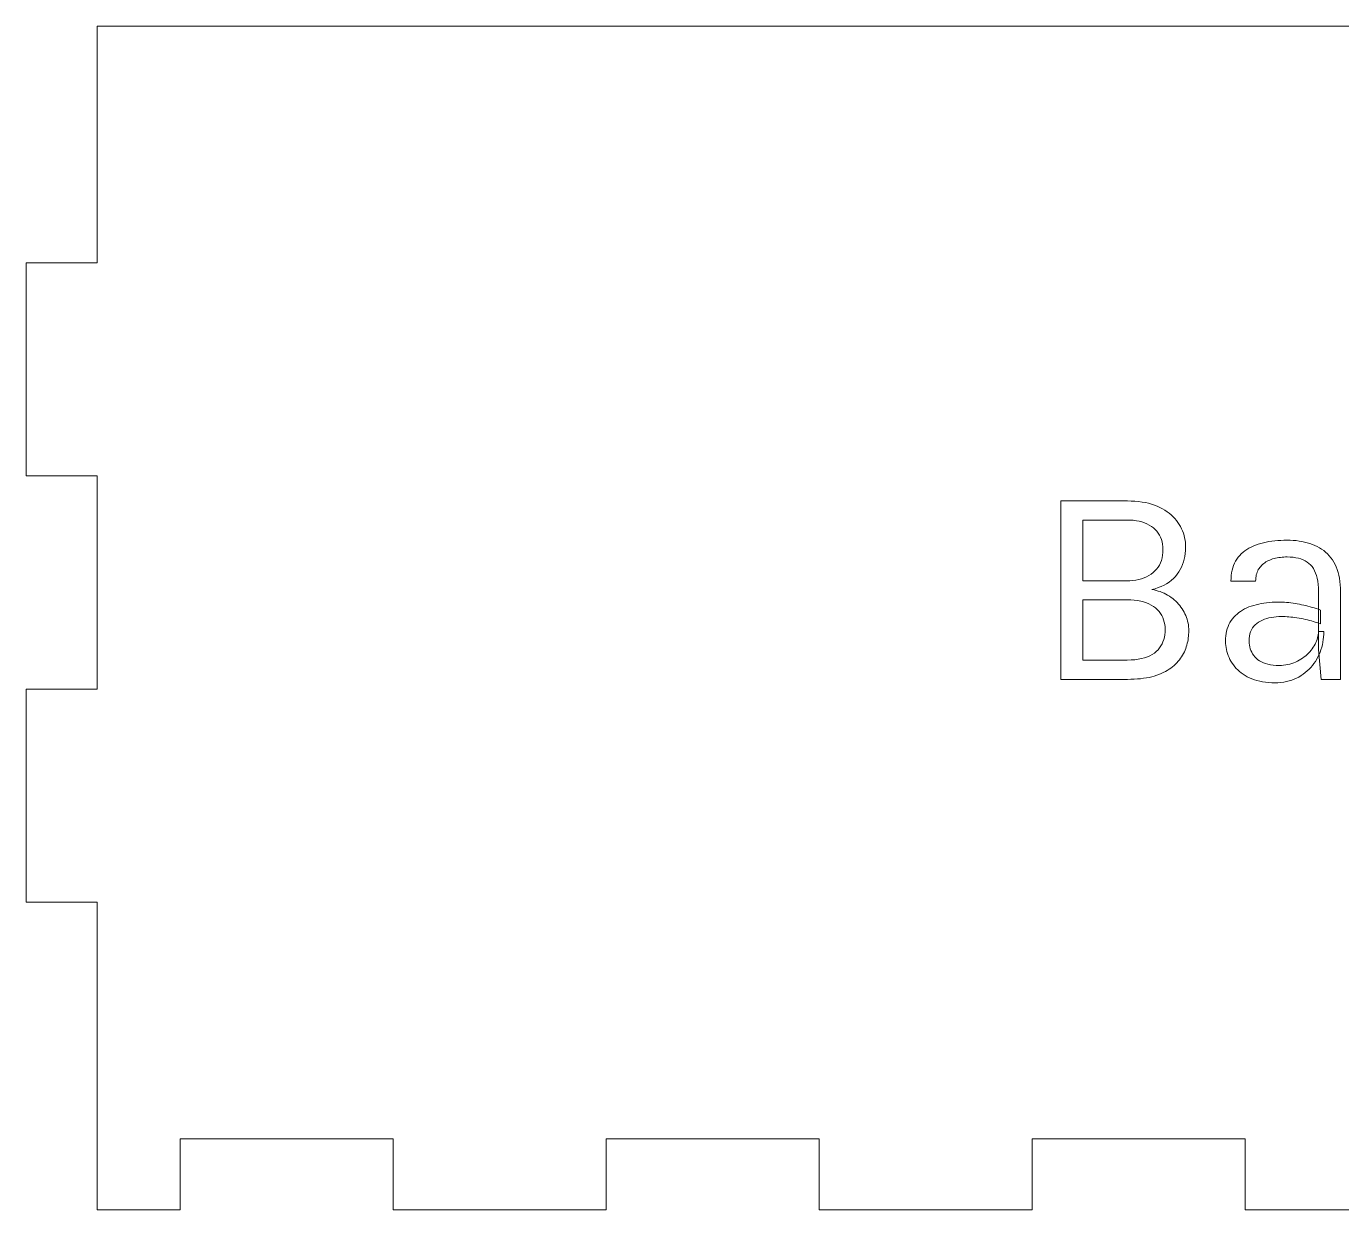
# Model space of a CAD drawing. Extents: x 3 to 230, y 3 to 159.
# Drawn here: x 3 to 58.6, y 56 to 106 of the extents above; entities that cross this region are included whole.
import ezdxf

# ---------------------------------------------------------------- set-up
doc = ezdxf.new("R2010")
doc.units = 0
doc.layers.get('0').update_dxf_attribs({"lineweight": 0})

msp = doc.modelspace()

# ---------------------------------------------------------------- linework, layer by layer
for p, q in [((112, 106), (6, 106)), ((6, 106), (6, 96)), ((6, 96), (3, 96)), ((3, 96), (3, 87)), ((3, 87), (6, 87)), ((6, 87), (6, 78)), ((46.703, 78.408), (46.703, 85.944)), ((46.703, 85.944), (49.523, 85.944)), ((49.523, 85.944), (49.686, 85.941)), ((49.686, 85.941), (49.843, 85.933)), ((49.843, 85.933), (49.994, 85.919)), ((49.994, 85.919), (50.14, 85.9)), ((50.14, 85.9), (50.281, 85.876)), ((50.281, 85.876), (50.415, 85.846)), ((50.415, 85.846), (50.544, 85.81)), ((50.544, 85.81), (50.667, 85.769)), ((50.667, 85.769), (50.785, 85.723)), ((50.785, 85.723), (50.897, 85.671)), ((50.897, 85.671), (51.003, 85.615)), ((51.003, 85.615), (51.104, 85.555)), ((49.499, 85.14), (47.639, 85.14)), ((47.639, 85.14), (47.639, 82.572)), ((49.639, 85.137), (49.499, 85.14)), ((49.499, 85.14), (49.499, 85.14)), ((49.499, 85.14), (49.499, 85.14)), ((49.772, 85.127), (49.639, 85.137)), ((49.9, 85.11), (49.772, 85.127)), ((50.021, 85.087), (49.9, 85.11)), ((50.136, 85.058), (50.021, 85.087)), ((50.245, 85.021), (50.136, 85.058)), ((51.104, 85.555), (51.2, 85.492)), ((51.2, 85.492), (51.29, 85.425)), ((51.29, 85.425), (51.374, 85.355)), ((51.374, 85.355), (51.453, 85.281)), ((51.453, 85.281), (51.526, 85.204)), ((51.526, 85.204), (51.594, 85.123)), ((51.594, 85.123), (51.656, 85.039)), ((51.656, 85.039), (51.713, 84.951)), ((50.347, 84.978), (50.245, 85.021)), ((50.444, 84.929), (50.347, 84.978)), ((50.534, 84.873), (50.444, 84.929)), ((50.618, 84.81), (50.534, 84.873)), ((50.695, 84.741), (50.618, 84.81)), ((50.764, 84.668), (50.695, 84.741)), ((50.825, 84.589), (50.764, 84.668)), ((50.877, 84.505), (50.825, 84.589)), ((50.922, 84.415), (50.877, 84.505)), ((51.713, 84.951), (51.764, 84.861)), ((51.764, 84.861), (51.81, 84.769)), ((51.81, 84.769), (51.851, 84.676)), ((51.851, 84.676), (51.886, 84.58)), ((51.886, 84.58), (51.916, 84.484)), ((51.916, 84.484), (51.94, 84.385)), ((50.958, 84.321), (50.922, 84.415)), ((50.987, 84.222), (50.958, 84.321)), ((51.007, 84.117), (50.987, 84.222)), ((51.019, 84.007), (51.007, 84.117)), ((51.023, 83.892), (51.019, 84.007)), ((51.94, 84.385), (51.959, 84.286)), ((51.959, 84.286), (51.972, 84.184)), ((51.972, 84.184), (51.98, 84.081)), ((51.983, 83.976), (51.979, 83.848)), ((51.98, 84.081), (51.983, 83.976)), ((51.983, 83.976), (51.983, 83.976)), ((54.567, 83.894), (54.653, 83.947)), ((54.653, 83.947), (54.745, 83.995)), ((54.745, 83.995), (54.84, 84.04)), ((54.84, 84.04), (54.941, 84.081)), ((54.941, 84.081), (55.046, 84.117)), ((55.046, 84.117), (55.155, 84.149)), ((55.155, 84.149), (55.267, 84.179)), ((55.267, 84.179), (55.382, 84.204)), ((55.382, 84.204), (55.5, 84.226)), ((55.5, 84.226), (55.621, 84.245)), ((55.621, 84.245), (55.745, 84.261)), ((55.745, 84.261), (55.873, 84.273)), ((55.873, 84.273), (56.003, 84.281)), ((56.003, 84.281), (56.137, 84.286)), ((56.137, 84.286), (56.273, 84.288)), ((56.273, 84.288), (56.273, 84.288)), ((56.273, 84.288), (56.404, 84.286)), ((56.404, 84.286), (56.531, 84.279)), ((56.531, 84.279), (56.656, 84.268)), ((56.656, 84.268), (56.777, 84.252)), ((56.777, 84.252), (56.895, 84.233)), ((56.895, 84.233), (57.011, 84.208)), ((57.011, 84.208), (57.123, 84.179)), ((57.123, 84.179), (57.233, 84.146)), ((57.233, 84.146), (57.34, 84.108)), ((57.34, 84.108), (57.443, 84.066)), ((57.443, 84.066), (57.543, 84.019)), ((57.543, 84.019), (57.638, 83.967)), ((57.638, 83.967), (57.729, 83.909)), ((50.919, 83.333), (50.956, 83.434)), ((50.956, 83.434), (50.985, 83.54)), ((50.985, 83.54), (51.006, 83.651)), ((51.006, 83.651), (51.019, 83.769)), ((51.019, 83.769), (51.023, 83.892)), ((51.023, 83.892), (51.023, 83.892)), ((51.894, 83.371), (51.854, 83.26)), ((51.926, 83.485), (51.894, 83.371)), ((51.951, 83.603), (51.926, 83.485)), ((51.969, 83.724), (51.951, 83.603)), ((51.979, 83.848), (51.969, 83.724)), ((54.047, 83.315), (54.093, 83.403)), ((54.093, 83.403), (54.145, 83.486)), ((54.145, 83.486), (54.203, 83.565)), ((54.203, 83.565), (54.267, 83.639)), ((54.267, 83.639), (54.335, 83.709)), ((54.335, 83.709), (54.407, 83.775)), ((54.407, 83.775), (54.485, 83.836)), ((54.485, 83.836), (54.567, 83.894)), ((55.376, 83.367), (55.327, 83.335)), ((55.428, 83.397), (55.376, 83.367)), ((55.482, 83.424), (55.428, 83.397)), ((55.539, 83.449), (55.482, 83.424)), ((55.598, 83.472), (55.539, 83.449)), ((55.659, 83.493), (55.598, 83.472)), ((55.722, 83.511), (55.659, 83.493)), ((55.786, 83.527), (55.722, 83.511)), ((55.851, 83.541), (55.786, 83.527)), ((55.918, 83.553), (55.851, 83.541)), ((55.986, 83.563), (55.918, 83.553)), ((56.056, 83.57), (55.986, 83.563)), ((56.127, 83.576), (56.056, 83.57)), ((56.199, 83.579), (56.127, 83.576)), ((56.273, 83.58), (56.199, 83.579)), ((56.402, 83.577), (56.273, 83.58)), ((56.273, 83.58), (56.273, 83.58)), ((56.524, 83.566), (56.402, 83.577)), ((56.639, 83.549), (56.524, 83.566)), ((56.748, 83.526), (56.639, 83.549)), ((56.85, 83.495), (56.748, 83.526)), ((56.946, 83.458), (56.85, 83.495)), ((57.035, 83.414), (56.946, 83.458)), ((57.118, 83.363), (57.035, 83.414)), ((57.729, 83.909), (57.815, 83.847)), ((57.815, 83.847), (57.898, 83.779)), ((57.898, 83.779), (57.975, 83.706)), ((57.975, 83.706), (58.048, 83.627)), ((58.048, 83.627), (58.117, 83.544)), ((58.117, 83.544), (58.181, 83.455)), ((58.181, 83.455), (58.241, 83.361)), ((50.428, 82.793), (50.52, 82.851)), ((50.52, 82.851), (50.606, 82.917)), ((50.606, 82.917), (50.685, 82.989)), ((50.685, 82.989), (50.756, 83.066)), ((50.756, 83.066), (50.819, 83.15)), ((50.819, 83.15), (50.873, 83.239)), ((50.873, 83.239), (50.919, 83.333)), ((51.626, 82.851), (51.551, 82.759)), ((51.694, 82.948), (51.626, 82.851)), ((51.755, 83.049), (51.694, 82.948)), ((51.808, 83.153), (51.755, 83.049)), ((51.854, 83.26), (51.808, 83.153)), ((53.909, 82.8), (53.925, 82.913)), ((53.925, 82.913), (53.946, 83.02)), ((53.946, 83.02), (53.974, 83.123)), ((53.974, 83.123), (54.007, 83.221)), ((54.007, 83.221), (54.047, 83.315)), ((54.969, 82.823), (54.957, 82.761)), ((54.985, 82.882), (54.969, 82.823)), ((55.005, 82.938), (54.985, 82.882)), ((55.028, 82.992), (55.005, 82.938)), ((55.054, 83.044), (55.028, 82.992)), ((55.084, 83.093), (55.054, 83.044)), ((55.118, 83.139), (55.084, 83.093)), ((55.155, 83.183), (55.118, 83.139)), ((55.194, 83.224), (55.155, 83.183)), ((55.236, 83.263), (55.194, 83.224)), ((55.28, 83.3), (55.236, 83.263)), ((55.327, 83.335), (55.28, 83.3)), ((57.194, 83.305), (57.118, 83.363)), ((57.263, 83.241), (57.194, 83.305)), ((57.326, 83.169), (57.263, 83.241)), ((57.382, 83.088), (57.326, 83.169)), ((57.431, 82.998), (57.382, 83.088)), ((57.474, 82.9), (57.431, 82.998)), ((57.511, 82.793), (57.474, 82.9)), ((58.241, 83.361), (58.296, 83.261)), ((58.296, 83.261), (58.345, 83.156)), ((58.345, 83.156), (58.388, 83.045)), ((58.388, 83.045), (58.425, 82.928)), ((58.425, 82.928), (58.457, 82.805)), ((47.639, 82.572), (49.487, 82.572)), ((49.487, 82.572), (49.625, 82.575)), ((49.625, 82.575), (49.756, 82.586)), ((49.756, 82.586), (49.883, 82.603)), ((49.883, 82.603), (50.003, 82.627)), ((50.003, 82.627), (50.118, 82.658)), ((50.118, 82.658), (50.227, 82.696)), ((50.227, 82.696), (50.33, 82.741)), ((50.33, 82.741), (50.428, 82.793)), ((50.826, 82.282), (50.694, 82.238)), ((50.951, 82.332), (50.826, 82.282)), ((51.069, 82.388), (50.951, 82.332)), ((51.18, 82.45), (51.069, 82.388)), ((51.283, 82.518), (51.18, 82.45)), ((51.38, 82.592), (51.283, 82.518)), ((51.469, 82.672), (51.38, 82.592)), ((51.551, 82.759), (51.469, 82.672)), ((53.897, 82.56), (53.9, 82.682)), ((54.941, 82.56), (53.897, 82.56)), ((53.9, 82.682), (53.909, 82.8)), ((54.943, 82.63), (54.941, 82.56)), ((54.941, 82.56), (54.941, 82.56)), ((54.948, 82.696), (54.943, 82.63)), ((54.957, 82.761), (54.948, 82.696)), ((57.54, 82.678), (57.511, 82.793)), ((57.563, 82.553), (57.54, 82.678)), ((57.58, 82.42), (57.563, 82.553)), ((57.59, 82.278), (57.58, 82.42)), ((57.593, 82.128), (57.59, 82.278)), ((58.457, 82.805), (58.483, 82.677)), ((58.483, 82.677), (58.503, 82.542)), ((58.503, 82.542), (58.517, 82.402)), ((58.517, 82.402), (58.526, 82.256)), ((58.526, 82.256), (58.529, 82.104)), ((47.639, 81.768), (47.639, 79.224)), ((49.511, 81.768), (47.639, 81.768)), ((47.639, 81.768), (47.639, 81.768)), ((49.666, 81.765), (49.511, 81.768)), ((49.511, 81.768), (49.511, 81.768)), ((49.812, 81.754), (49.666, 81.765)), ((49.952, 81.737), (49.812, 81.754)), ((50.083, 81.713), (49.952, 81.737)), ((50.207, 81.682), (50.083, 81.713)), ((50.694, 82.238), (50.555, 82.2)), ((50.555, 82.2), (50.555, 82.2)), ((50.555, 82.2), (50.646, 82.184)), ((50.646, 82.184), (50.735, 82.164)), ((50.735, 82.164), (50.822, 82.14)), ((50.822, 82.14), (50.907, 82.113)), ((50.907, 82.113), (50.989, 82.082)), ((50.989, 82.082), (51.069, 82.048)), ((51.069, 82.048), (51.147, 82.01)), ((51.147, 82.01), (51.223, 81.968)), ((51.223, 81.968), (51.297, 81.922)), ((51.297, 81.922), (51.368, 81.873)), ((51.368, 81.873), (51.437, 81.821)), ((51.437, 81.821), (51.502, 81.766)), ((51.502, 81.766), (51.565, 81.71)), ((51.565, 81.71), (51.624, 81.651)), ((57.593, 79.668), (57.593, 82.128)), ((58.529, 82.104), (58.529, 82.104)), ((58.529, 82.104), (58.529, 78.408)), ((50.323, 81.644), (50.207, 81.682)), ((50.432, 81.599), (50.323, 81.644)), ((50.532, 81.547), (50.432, 81.599)), ((50.626, 81.489), (50.532, 81.547)), ((50.711, 81.423), (50.626, 81.489)), ((50.789, 81.352), (50.711, 81.423)), ((50.858, 81.276), (50.789, 81.352)), ((50.919, 81.196), (50.858, 81.276)), ((50.972, 81.111), (50.919, 81.196)), ((51.624, 81.651), (51.681, 81.59)), ((51.681, 81.59), (51.734, 81.526)), ((51.734, 81.526), (51.784, 81.46)), ((51.784, 81.46), (51.832, 81.392)), ((51.832, 81.392), (51.876, 81.322)), ((51.876, 81.322), (51.917, 81.249)), ((51.917, 81.249), (51.955, 81.175)), ((51.955, 81.175), (51.988, 81.099)), ((54.085, 81.103), (54.154, 81.166)), ((54.154, 81.166), (54.227, 81.226)), ((54.227, 81.226), (54.304, 81.281)), ((54.304, 81.281), (54.386, 81.333)), ((54.386, 81.333), (54.472, 81.381)), ((54.472, 81.381), (54.562, 81.425)), ((54.562, 81.425), (54.656, 81.465)), ((54.656, 81.465), (54.755, 81.501)), ((54.755, 81.501), (54.857, 81.533)), ((54.857, 81.533), (54.962, 81.563)), ((54.962, 81.563), (55.069, 81.588)), ((55.069, 81.588), (55.178, 81.61)), ((55.178, 81.61), (55.291, 81.629)), ((55.291, 81.629), (55.405, 81.645)), ((55.405, 81.645), (55.522, 81.657)), ((55.522, 81.657), (55.642, 81.665)), ((55.642, 81.665), (55.764, 81.67)), ((55.764, 81.67), (55.889, 81.672)), ((55.889, 81.672), (55.889, 81.672)), ((55.889, 81.672), (55.979, 81.671)), ((55.979, 81.671), (56.069, 81.668)), ((56.069, 81.668), (56.159, 81.664)), ((56.159, 81.664), (56.249, 81.658)), ((56.249, 81.658), (56.34, 81.65)), ((56.34, 81.65), (56.43, 81.64)), ((56.43, 81.64), (56.52, 81.628)), ((56.52, 81.628), (56.611, 81.614)), ((56.611, 81.614), (56.701, 81.599)), ((56.701, 81.599), (56.792, 81.582)), ((56.792, 81.582), (56.882, 81.563)), ((56.882, 81.563), (56.972, 81.543)), ((56.972, 81.543), (57.062, 81.522)), ((57.062, 81.522), (57.151, 81.499)), ((57.151, 81.499), (57.24, 81.475)), ((57.24, 81.475), (57.328, 81.45)), ((57.328, 81.45), (57.416, 81.424)), ((57.416, 81.424), (57.503, 81.396)), ((57.503, 81.396), (57.59, 81.367)), ((57.59, 81.367), (57.677, 81.336)), ((57.677, 81.336), (57.677, 81.336)), ((57.677, 81.336), (57.677, 80.748)), ((51.017, 81.022), (50.972, 81.111)), ((51.054, 80.928), (51.017, 81.022)), ((51.082, 80.83), (51.054, 80.928)), ((51.103, 80.727), (51.082, 80.83)), ((51.115, 80.62), (51.103, 80.727)), ((51.119, 80.508), (51.115, 80.62)), ((51.988, 81.099), (52.018, 81.023)), ((52.018, 81.023), (52.044, 80.946)), ((52.044, 80.946), (52.066, 80.867)), ((52.066, 80.867), (52.083, 80.788)), ((52.083, 80.788), (52.097, 80.707)), ((52.097, 80.707), (52.107, 80.626)), ((52.107, 80.626), (52.113, 80.543)), ((53.742, 80.544), (53.774, 80.637)), ((53.774, 80.637), (53.812, 80.725)), ((53.812, 80.725), (53.855, 80.809)), ((53.855, 80.809), (53.905, 80.889)), ((53.905, 80.889), (53.96, 80.964)), ((53.96, 80.964), (54.02, 81.035)), ((54.02, 81.035), (54.085, 81.103)), ((54.859, 80.651), (54.808, 80.58)), ((54.918, 80.715), (54.859, 80.651)), ((54.986, 80.772), (54.918, 80.715)), ((55.061, 80.823), (54.986, 80.772)), ((55.142, 80.868), (55.061, 80.823)), ((55.227, 80.908), (55.142, 80.868)), ((55.315, 80.944), (55.227, 80.908)), ((55.407, 80.975), (55.315, 80.944)), ((55.502, 81.001), (55.407, 80.975)), ((55.601, 81.022), (55.502, 81.001)), ((55.704, 81.039), (55.601, 81.022)), ((55.81, 81.051), (55.704, 81.039)), ((55.92, 81.058), (55.81, 81.051)), ((56.033, 81.06), (55.92, 81.058)), ((56.109, 81.059), (56.033, 81.06)), ((56.033, 81.06), (56.033, 81.06)), ((56.187, 81.057), (56.109, 81.059)), ((56.267, 81.052), (56.187, 81.057)), ((56.347, 81.047), (56.267, 81.052)), ((56.43, 81.039), (56.347, 81.047)), ((56.514, 81.03), (56.43, 81.039)), ((56.599, 81.019), (56.514, 81.03)), ((56.686, 81.006), (56.599, 81.019)), ((56.774, 80.992), (56.686, 81.006)), ((56.864, 80.976), (56.774, 80.992)), ((56.954, 80.959), (56.864, 80.976)), ((57.041, 80.94), (56.954, 80.959)), ((57.127, 80.92), (57.041, 80.94)), ((57.212, 80.899), (57.127, 80.92)), ((57.294, 80.877), (57.212, 80.899)), ((57.374, 80.854), (57.294, 80.877)), ((57.453, 80.829), (57.374, 80.854)), ((57.529, 80.803), (57.453, 80.829)), ((57.604, 80.776), (57.529, 80.803)), ((57.677, 80.748), (57.604, 80.776)), ((51.025, 79.995), (51.059, 80.089)), ((51.059, 80.089), (51.085, 80.188)), ((51.085, 80.188), (51.104, 80.291)), ((51.104, 80.291), (51.115, 80.397)), ((51.115, 80.397), (51.119, 80.508)), ((51.119, 80.508), (51.119, 80.508)), ((52.083, 80.081), (52.069, 80.006)), ((52.094, 80.156), (52.083, 80.081)), ((52.103, 80.231), (52.094, 80.156)), ((52.11, 80.307), (52.103, 80.231)), ((52.114, 80.383), (52.11, 80.307)), ((52.113, 80.543), (52.115, 80.46)), ((52.115, 80.46), (52.114, 80.383)), ((52.115, 80.46), (52.115, 80.46)), ((53.669, 80.016), (53.672, 80.13)), ((53.672, 80.13), (53.681, 80.24)), ((53.681, 80.24), (53.695, 80.346)), ((53.695, 80.346), (53.716, 80.447)), ((53.716, 80.447), (53.742, 80.544)), ((54.669, 80.127), (54.665, 80.016)), ((54.681, 80.231), (54.669, 80.127)), ((54.701, 80.328), (54.681, 80.231)), ((54.728, 80.419), (54.701, 80.328)), ((54.764, 80.503), (54.728, 80.419)), ((54.808, 80.58), (54.764, 80.503)), ((57.514, 80.028), (57.538, 80.094)), ((57.538, 80.094), (57.558, 80.16)), ((57.558, 80.16), (57.573, 80.226)), ((57.573, 80.226), (57.584, 80.292)), ((57.584, 80.292), (57.591, 80.358)), ((57.591, 80.358), (57.593, 80.424)), ((57.593, 80.424), (57.593, 80.424)), ((57.593, 80.424), (57.821, 80.424)), ((57.799, 80.086), (57.781, 79.977)), ((57.811, 80.197), (57.799, 80.086)), ((57.819, 80.31), (57.811, 80.197)), ((57.821, 80.424), (57.819, 80.31)), ((50.575, 79.454), (50.664, 79.516)), ((50.664, 79.516), (50.744, 79.584)), ((50.744, 79.584), (50.815, 79.658)), ((50.815, 79.658), (50.879, 79.736)), ((50.879, 79.736), (50.935, 79.818)), ((50.935, 79.818), (50.984, 79.905)), ((50.984, 79.905), (51.025, 79.995)), ((51.893, 79.497), (51.855, 79.429)), ((51.928, 79.566), (51.893, 79.497)), ((51.958, 79.638), (51.928, 79.566)), ((51.986, 79.71), (51.958, 79.638)), ((52.011, 79.783), (51.986, 79.71)), ((52.032, 79.857), (52.011, 79.783)), ((52.052, 79.931), (52.032, 79.857)), ((52.069, 80.006), (52.052, 79.931)), ((53.671, 79.928), (53.669, 80.016)), ((53.669, 80.016), (53.669, 80.016)), ((53.678, 79.84), (53.671, 79.928)), ((53.69, 79.753), (53.678, 79.84)), ((53.705, 79.668), (53.69, 79.753)), ((53.726, 79.582), (53.705, 79.668)), ((53.751, 79.498), (53.726, 79.582)), ((53.781, 79.415), (53.751, 79.498)), ((54.665, 80.016), (54.665, 80.016)), ((54.665, 80.016), (54.668, 79.933)), ((54.668, 79.933), (54.677, 79.853)), ((54.677, 79.853), (54.692, 79.775)), ((54.692, 79.775), (54.713, 79.699)), ((54.713, 79.699), (54.741, 79.626)), ((54.741, 79.626), (54.774, 79.555)), ((54.774, 79.555), (54.813, 79.487)), ((54.813, 79.487), (54.859, 79.421)), ((57.116, 79.462), (57.174, 79.518)), ((57.174, 79.518), (57.229, 79.576)), ((57.229, 79.576), (57.28, 79.636)), ((57.28, 79.636), (57.329, 79.699)), ((57.329, 79.699), (57.374, 79.764)), ((57.374, 79.764), (57.416, 79.83)), ((57.416, 79.83), (57.453, 79.896)), ((57.453, 79.896), (57.486, 79.962)), ((57.486, 79.962), (57.514, 80.028)), ((57.713, 78.408), (57.593, 79.668)), ((57.662, 79.556), (57.619, 79.455)), ((57.699, 79.659), (57.662, 79.556)), ((57.731, 79.763), (57.699, 79.659)), ((57.759, 79.869), (57.731, 79.763)), ((57.781, 79.977), (57.759, 79.869)), ((47.639, 79.224), (49.511, 79.224)), ((49.511, 79.224), (49.678, 79.228)), ((49.678, 79.228), (49.835, 79.238)), ((49.835, 79.238), (49.982, 79.256)), ((49.982, 79.256), (50.12, 79.282)), ((50.12, 79.282), (50.248, 79.314)), ((50.248, 79.314), (50.367, 79.354)), ((50.367, 79.354), (50.476, 79.4)), ((50.476, 79.4), (50.575, 79.454)), ((51.429, 78.937), (51.359, 78.884)), ((51.495, 78.992), (51.429, 78.937)), ((51.557, 79.05), (51.495, 78.992)), ((51.615, 79.11), (51.557, 79.05)), ((51.67, 79.17), (51.615, 79.11)), ((51.722, 79.233), (51.67, 79.17)), ((51.77, 79.297), (51.722, 79.233)), ((51.814, 79.362), (51.77, 79.297)), ((51.855, 79.429), (51.814, 79.362)), ((53.815, 79.332), (53.781, 79.415)), ((53.854, 79.251), (53.815, 79.332)), ((53.897, 79.17), (53.854, 79.251)), ((53.945, 79.091), (53.897, 79.17)), ((53.998, 79.015), (53.945, 79.091)), ((54.055, 78.942), (53.998, 79.015)), ((54.117, 78.872), (54.055, 78.942)), ((54.859, 79.421), (54.91, 79.357)), ((54.91, 79.357), (54.968, 79.296)), ((54.968, 79.296), (55.032, 79.239)), ((55.032, 79.239), (55.104, 79.188)), ((55.104, 79.188), (55.182, 79.143)), ((55.182, 79.143), (55.268, 79.104)), ((55.268, 79.104), (55.362, 79.071)), ((55.362, 79.071), (55.462, 79.044)), ((55.462, 79.044), (55.57, 79.023)), ((55.57, 79.023), (55.685, 79.008)), ((55.685, 79.008), (55.807, 78.999)), ((55.807, 78.999), (55.937, 78.996)), ((55.937, 78.996), (56.03, 78.998)), ((55.937, 78.996), (55.937, 78.996)), ((56.03, 78.998), (56.12, 79.005)), ((56.12, 79.005), (56.209, 79.016)), ((56.209, 79.016), (56.297, 79.031)), ((56.297, 79.031), (56.382, 79.051)), ((56.382, 79.051), (56.465, 79.075)), ((56.465, 79.075), (56.547, 79.103)), ((56.547, 79.103), (56.626, 79.136)), ((56.626, 79.136), (56.704, 79.173)), ((56.704, 79.173), (56.78, 79.215)), ((56.78, 79.215), (56.853, 79.26)), ((56.853, 79.26), (56.924, 79.307)), ((56.924, 79.307), (56.991, 79.356)), ((56.991, 79.356), (57.055, 79.408)), ((57.055, 79.408), (57.116, 79.462)), ((57.339, 78.993), (57.27, 78.912)), ((57.403, 79.078), (57.339, 78.993)), ((57.464, 79.167), (57.403, 79.078)), ((57.52, 79.26), (57.464, 79.167)), ((57.572, 79.356), (57.52, 79.26)), ((57.619, 79.455), (57.572, 79.356)), ((49.523, 78.408), (46.703, 78.408)), ((49.668, 78.41), (49.523, 78.408)), ((49.523, 78.408), (49.523, 78.408)), ((49.523, 78.408), (49.523, 78.408)), ((49.809, 78.415), (49.668, 78.41)), ((49.944, 78.424), (49.809, 78.415)), ((50.075, 78.436), (49.944, 78.424)), ((50.201, 78.451), (50.075, 78.436)), ((50.322, 78.471), (50.201, 78.451)), ((50.439, 78.493), (50.322, 78.471)), ((50.55, 78.519), (50.439, 78.493)), ((50.657, 78.549), (50.55, 78.519)), ((50.759, 78.582), (50.657, 78.549)), ((50.857, 78.618), (50.759, 78.582)), ((50.95, 78.656), (50.857, 78.618)), ((51.04, 78.697), (50.95, 78.656)), ((51.126, 78.74), (51.04, 78.697)), ((51.207, 78.786), (51.126, 78.74)), ((51.285, 78.834), (51.207, 78.786)), ((51.359, 78.884), (51.285, 78.834)), ((54.184, 78.805), (54.117, 78.872)), ((54.255, 78.742), (54.184, 78.805)), ((54.331, 78.681), (54.255, 78.742)), ((54.412, 78.623), (54.331, 78.681)), ((54.497, 78.568), (54.412, 78.623)), ((54.587, 78.516), (54.497, 78.568)), ((54.682, 78.468), (54.587, 78.516)), ((54.782, 78.425), (54.682, 78.468)), ((54.886, 78.387), (54.782, 78.425)), ((54.996, 78.355), (54.886, 78.387)), ((56.463, 78.372), (56.354, 78.339)), ((56.568, 78.411), (56.463, 78.372)), ((56.669, 78.456), (56.568, 78.411)), ((56.767, 78.507), (56.669, 78.456)), ((56.861, 78.564), (56.767, 78.507)), ((56.951, 78.626), (56.861, 78.564)), ((57.037, 78.692), (56.951, 78.626)), ((57.119, 78.761), (57.037, 78.692)), ((57.197, 78.835), (57.119, 78.761)), ((57.27, 78.912), (57.197, 78.835)), ((58.529, 78.408), (57.713, 78.408)), ((58.529, 78.408), (58.529, 78.408)), ((6, 78), (3, 78)), ((3, 78), (3, 69)), ((55.111, 78.327), (54.996, 78.355)), ((55.23, 78.304), (55.111, 78.327)), ((55.354, 78.287), (55.23, 78.304)), ((55.484, 78.274), (55.354, 78.287)), ((55.618, 78.267), (55.484, 78.274)), ((55.757, 78.264), (55.618, 78.267)), ((55.884, 78.267), (55.757, 78.264)), ((55.757, 78.264), (55.757, 78.264)), ((55.757, 78.264), (55.757, 78.264)), ((56.007, 78.276), (55.884, 78.267)), ((56.126, 78.291), (56.007, 78.276)), ((56.242, 78.312), (56.126, 78.291)), ((56.354, 78.339), (56.242, 78.312)), ((3, 69), (6, 69)), ((6, 69), (6, 59)), ((6, 59), (6, 56)), ((9.5, 56), (9.5, 59)), ((9.5, 59), (18.5, 59)), ((18.5, 59), (18.5, 56)), ((27.5, 56), (27.5, 59)), ((27.5, 59), (36.5, 59)), ((36.5, 59), (36.5, 56)), ((45.5, 56), (45.5, 59)), ((45.5, 59), (54.5, 59)), ((54.5, 59), (54.5, 56)), ((6, 56), (9.5, 56)), ((18.5, 56), (27.5, 56)), ((36.5, 56), (45.5, 56)), ((54.5, 56), (63.5, 56))]:
    msp.add_line(p, q)

doc.saveas('drawing.dxf')
